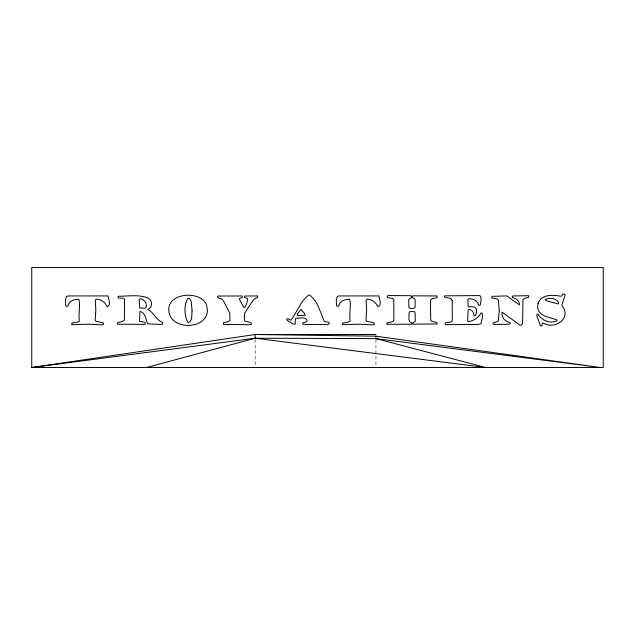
<?xml version="1.0" encoding="UTF-8"?>
<svg xmlns="http://www.w3.org/2000/svg" width="635" height="635" viewBox="0 0 635 635"><rect width="100%" height="100%" fill="white"/><g stroke="black" fill="none" stroke-linecap="round" stroke-linejoin="round"><path stroke-width="0.48" stroke-dasharray="3.17 2.38" d="M375.928 339.582L375.928 366.546M255.175 339.368L255.175 366.538"/><path stroke-width="0.95" d="M146.574 367.514L255.175 338.217L375.928 338.614L600.408 367.514L375.928 336.177L255.175 334.51L31.75 367.514L31.75 267.486L603.25 267.486L603.25 367.514L31.75 367.514L255.175 338.217L485.799 367.514L375.928 338.614M375.928 334.51L255.175 334.51L255.175 338.391M375.928 336.177L375.928 339.114M558.633 302.887L558.609 303.768L558.07 303.919L546.791 300.895L545.79 300.371L545.624 299.426C549.624 297.307 556.863 298.275 558.633 302.887M65.508 299.696L65.738 305.729L66.842 306.443L67.802 306.157C68.778 301.26 74.343 298.91 78.899 299.299C80.518 306.094 78.216 314.071 79.399 321.191L77.621 322.096L71.89 323.104L71.715 324.691L88.971 324.191L101.79 324.85L103.6 324.366L103.322 322.913L95.98 321.294L95.194 320.223L95.814 309.967L95.306 300.466L96.028 299.133C100.433 299.212 105.243 301.958 106.68 306.284L107.394 306.649C111.3 305.284 108.514 298.648 108.037 295.918L68.064 295.934L66.492 296.45L65.508 299.696M336.296 299.696L336.518 305.729L337.622 306.443L338.582 306.157C339.566 301.26 345.123 298.91 349.687 299.299C351.306 306.094 349.004 314.071 350.187 321.191L348.401 322.096L342.67 323.104L342.503 324.691L359.759 324.191L372.578 324.85L374.388 324.366L374.11 322.913L366.768 321.294L365.982 320.223L366.601 309.967L366.093 300.466L366.816 299.133C371.221 299.212 376.023 301.958 377.468 306.284L378.182 306.649C382.087 305.284 379.301 298.648 378.825 295.918L338.852 295.934L337.28 296.45L336.296 299.696M430.625 314.412L430.736 320.484L431.459 321.151L436.912 322.54L437.221 323.961L413.322 324.167L412.742 323.501L413.052 322.826L415.234 321.302L415.179 313.079L414.504 311.658L410.774 311.547L409.583 311.801L409.123 312.555L408.884 319.381L409.765 321.794L412.075 323.04L412.012 324.215L386.834 324.302L386.953 322.969L391.676 321.929L393.295 321.112L393.851 319.905L393.771 299.331L392.24 298.387L387.612 297.617L387.175 296.124L388.564 295.537L410.908 295.727L411.639 297.053L411.313 297.672L408.773 299.418L408.845 307.57L410.154 308.356L413.607 308.356L415.123 307.499L415.179 300.188L414.353 298.466L412.155 297.569L412.44 295.823L436.92 295.958L437.348 296.68L436.888 297.72L432.197 298.704L430.498 299.903L430.625 314.412M499.237 310.682L498.332 320.794L497.737 321.493L493.387 322.675L492.982 323.945L494.387 324.421L508.984 324.287L510.222 323.572L509.873 322.453C504.857 321.786 501.356 317.087 501.999 312.079L519.716 324.914L520.851 325.334L522.081 324.572L522.613 323.128L522.962 299.664L524.518 298.347L528.574 297.418L528.693 295.696L513.501 295.934L512.461 296.14L512.294 297.458C515.691 298.355 519.93 300.76 519.454 304.935L506.865 295.91L492.181 296.331L491.704 298.037L497.046 298.799L498.435 300.411L499.237 310.682M244.419 316.397L244.404 320.373L245.039 321.159L249.857 322.286L251.166 322.945L251.452 324.263L250.158 324.739L223.409 324.421L223.52 322.691L228.187 321.683L229.862 320.508L229.878 313.428L223.464 300.823L221.274 298.664L217.821 297.672L217.448 296.735L217.948 296.037L242.157 295.966L242.451 297.251L239.252 298.767L243.824 307.61L245.15 306.729L246.523 304.101L247.761 299.363L247.309 298.442L244.292 297.307L244.658 296.029L257.627 295.918L257.675 297.204L253.897 299.41L248.523 307.142L244.626 313.396L244.419 316.397M452.199 300.657L452.31 320.754L450.985 322.12L445.802 322.548L445 323.556L445.318 324.255L446.119 324.66L478.02 324.421L480.878 323.842C481.552 320.556 483.545 316.214 481.981 312.999L480.941 313.071C478.711 317.73 473.44 320.897 468.408 321.683L467.598 320.786L468.162 309.936L468.892 309.428C472.202 309.491 474.067 312.912 474.059 315.841L475.258 315.651C478.703 308.721 475.234 305.594 468.32 306.951L467.828 299.569L468.686 298.704C472.932 298.593 477.964 300.673 478.576 305.332L480.028 305.244L480.441 304.371L481.06 299.99L480.965 297.299L480.377 296.005L479.298 295.577L444.579 295.846L444.325 296.64L444.976 297.339L450.699 298.426L452.199 300.657M192.072 310.848C191.437 314.388 192.905 321 188.476 322.453L187.603 322.088C184.356 315.063 183.769 305.348 187.73 298.506L189.405 298.418L191.206 301.379L192.072 310.848M207.423 310.309C207.145 328.073 177.403 330.335 170.243 316.198C161.536 295.696 192.619 289.52 203.986 300.831A12.097 12.097 0 0 1 206.565 305.03L207.423 310.309M124.476 304.244L124.412 320.096L122.372 321.461L117.713 322.58L117.316 323.39L117.745 324.16L144.867 324.366L145.407 323.517L144.637 322.286L139.573 321.239L139.938 311.396C145.605 312.745 145.891 319.453 147.598 323.874L160.941 324.477L162.655 323.969L162.576 322.509C156.162 320.159 153.956 312.642 147.955 309.372C152.813 307.427 152.583 300.649 148.384 298.196C139.113 294.211 128.333 296.275 118.523 296.235L117.896 297.045L118.38 298.14L122.769 298.125L124.452 298.871L124.476 304.244M295.378 319.246L295.204 324.096L292.568 323.866L286.702 319.881L286.972 318.968L287.79 318.667L290.806 320.167C297.18 312.531 300.276 300.696 309.269 294.767C317.913 301.093 320.127 312.476 324.485 321.572L328.851 322.405L329.279 323.763L327.787 324.604L304.395 324.461L302.554 323.929L302.736 322.858L305.951 321.985L307.205 320.651C306.149 316.214 299.522 318.516 296.267 318.135L295.378 319.246M538.067 303.562C535.099 315.873 548.942 317.071 556.879 319.842L556.935 320.786C549.68 324.247 541.663 320.135 537.718 313.904L536.662 314.992L540.385 325.787L541.941 325.922L542.433 323.191L543.131 322.993C555.03 330.311 572.405 317.873 561.761 305.284L565.229 294.735L563.951 293.87L562.904 294.108L561.642 295.918L560.673 296.267C553.093 294.648 540.726 294.203 538.067 303.562M146.415 305.53L145.812 307.729L145.097 308.269L139.732 307.983L139.184 299.736L140.081 298.688C143.351 299.172 146.415 302.109 146.415 305.53M297.632 313.865L297.275 315.103L297.839 315.539L305.276 315.349L304.062 312.928L300.911 309.348L297.632 313.865"/></g></svg>
